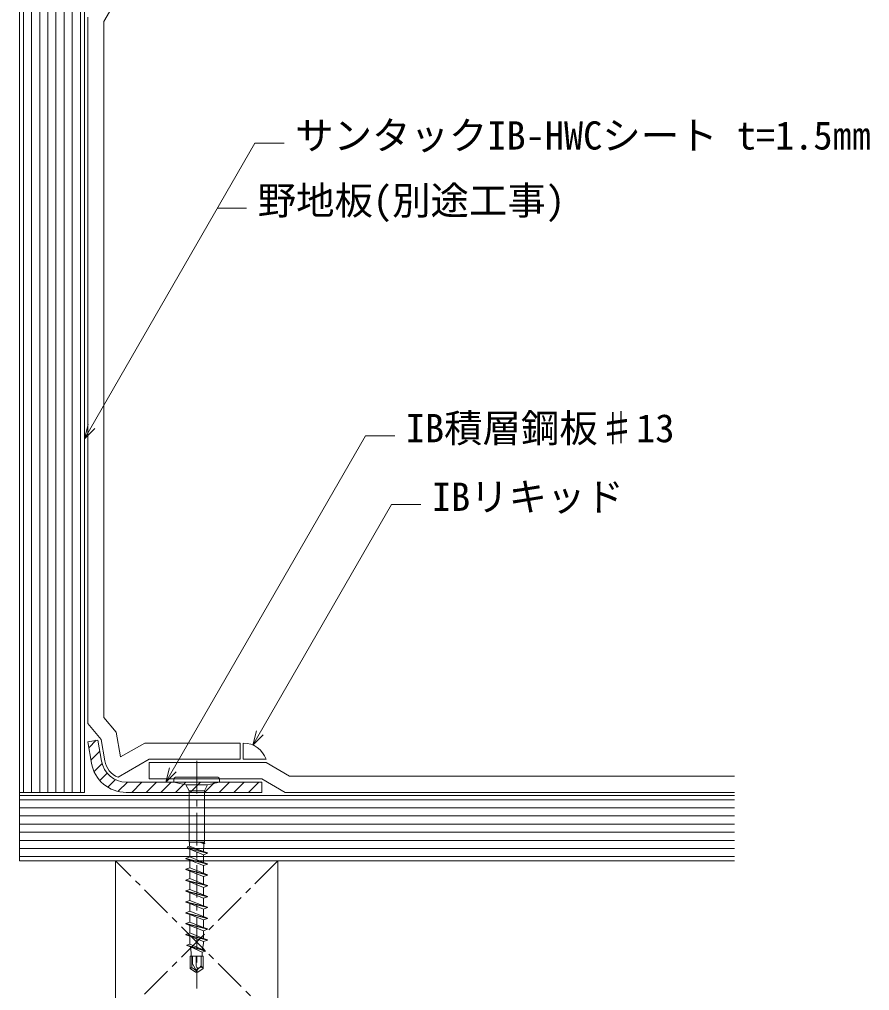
# Model space of a CAD drawing. Units: millimetres, scale not verified. Extents: x -630 to 630, y -446 to 446.
# Drawn here: x -78.5 to 183, y -295.3 to 3.3 of the extents above; entities that cross this region are included whole.
import ezdxf
from ezdxf.enums import TextEntityAlignment as Align

# ---------------------------------------------------------------- set-up
doc = ezdxf.new("R2010")
doc.units = ezdxf.units.MM
doc.header["$LTSCALE"] = 2
doc.linetypes.add('CHAIN1', pattern=[8, 5, -1, 1, -1])
for name, color, linetype, lineweight in [('0-0_躯体', 7, 'Continuous', 9), ('0-1_IBｼｰﾄ', 7, 'Continuous', 9), ('0-2_野地板', 2, 'Continuous', 9), ('0-3_IBリキッド', 7, 'Continuous', 9), ('0-4_部材(積層鋼板)', 4, 'Continuous', 9), ('0-5_中心線', 7, 'CHAIN1', 9), ('0-6_部材(ﾋﾞｽ類)', 7, 'Continuous', 9), ('0-7_寸法線', 7, 'Continuous', 9), ('0-8_文字', 5, 'Continuous', 9)]:
    doc.layers.add(name, color=color, linetype=linetype, lineweight=lineweight)
doc.styles.add('ＭＳ ゴシック', font='')
doc.styles.get('ＭＳ ゴシック').set_extended_font_data('MS Gothic')

msp = doc.modelspace()

# ---------------------------------------------------------------- linework, layer by layer
at = {"layer": '0-0_躯体'}
for p, q in [((-58.522, 165.66), (-58.522, -234.34)), ((-58.522, -234.34), (-78.522, -234.34)), ((-78.522, -235.34), (141.478, -235.34)), ((-78.522, -255.34), (141.478, -255.34))]:
    msp.add_line(p, q, dxfattribs=at)
msp.add_lwpolyline([(-58.522, 165.66), (-78.522, 165.66), (-78.522, -255.34)], dxfattribs=at)
msp.add_lwpolyline([(1.019, -305.34), (-48.981, -305.34), (-48.981, -255.34), (1.019, -255.34)], close=True, dxfattribs=at)
at = {"layer": '0-1_IBｼｰﾄ'}
for p, q in [((-46.418, 13.241), (-52.522, 2.668)), ((-57.522, 4.008), (-57.522, -213.169)), ((-52.522, 2.668), (-52.522, -211.35)), ((-48.727, -215.872), (-52.522, -211.35)), ((-47.39, -223.456), (-48.727, -215.872)), ((-47.39, -223.456), (-39.972, -219.174)), ((-39.972, -219.174), (-10.642, -219.174)), ((-10.642, -224.174), (-10.642, -219.174)), ((-48.167, -229.678), (-38.632, -224.174)), ((-38.632, -224.174), (-10.642, -224.174)), ((-2.642, -225.174), (4.575, -229.34)), ((4.575, -229.34), (141.478, -229.34)), ((-3.981, -230.174), (-38.632, -230.174)), ((-3.981, -230.174), (3.235, -234.34)), ((3.235, -234.34), (141.478, -234.34))]:
    msp.add_line(p, q, dxfattribs=at)
for points in [[(-52.263, -224.61), (-53.418, -218.06), (-57.522, -213.169)], [(-38.632, -230.174), (-38.632, -225.174), (-2.642, -225.174)]]:
    msp.add_lwpolyline(points, dxfattribs=at)
msp.add_arc((-45.632, -223.44), 6.733, 190, 247.88812, dxfattribs=at)
at = {"layer": '0-2_野地板'}
for p, q in [((-77.272, 165.66), (-77.272, -234.34)), ((-74.772, 165.66), (-74.772, -234.34)), ((-72.272, 165.66), (-72.272, -234.34)), ((-69.772, 165.66), (-69.772, -234.34)), ((-67.272, 165.66), (-67.272, -234.34)), ((-64.772, 165.66), (-64.772, -234.34)), ((-62.272, 165.66), (-62.272, -234.34)), ((-59.772, 165.66), (-59.772, -234.34)), ((-78.522, -236.59), (141.478, -236.59)), ((-78.522, -239.09), (141.478, -239.09)), ((-78.522, -241.59), (141.478, -241.59)), ((-78.522, -244.09), (141.478, -244.09)), ((-78.522, -246.59), (141.478, -246.59)), ((-78.522, -249.09), (141.478, -249.09)), ((-78.522, -251.59), (141.478, -251.59)), ((-78.522, -254.09), (141.478, -254.09))]:
    msp.add_line(p, q, dxfattribs=at)
at = {"layer": '0-3_IBリキッド'}
for q in [(-9.642, -219.174), (-2.642, -224.174)]:
    msp.add_line((-9.642, -224.174), q, dxfattribs=at)
msp.add_arc((-9.642, -226.574), 7.4, 18.92464, 90, dxfattribs=at)
at = {"layer": '0-4_部材(積層鋼板)'}
for p, q in [((-57.198, -220.618), (-54.901, -218.321)), ((-56.525, -224.435), (-53.792, -221.702)), ((-55.523, -227.923), (-53.065, -225.466)), ((-53.769, -230.66), (-51.539, -228.429)), ((-51.328, -232.708), (-48.993, -230.374)), ((-48.139, -234.01), (-45.303, -231.174)), ((-43.979, -234.34), (-40.813, -231.174)), ((-39.489, -234.34), (-36.323, -231.174)), ((-34.999, -234.34), (-31.833, -231.174)), ((-30.509, -234.34), (-27.342, -231.174)), ((-21.529, -234.34), (-18.362, -231.174)), ((-17.039, -234.34), (-13.872, -231.174)), ((-12.549, -234.34), (-9.382, -231.174)), ((-8.058, -234.34), (-4.892, -231.174)), ((-45.632, -234.34), (-23.981, -234.34))]:
    msp.add_line(p, q, dxfattribs=at)
for points in [[(-53.248, -224.783), (-54.403, -218.233), (-57.522, -218.783), (-56.367, -225.333)], [(-23.981, -234.34), (-23.981, -231.174), (-45.632, -231.174)], [(-26.019, -234.34), (-23.981, -232.303), (-22.852, -231.174)]]:
    msp.add_lwpolyline(points, dxfattribs=at)
at = {"layer": '0-4_部材(積層鋼板)', "color": 7}
for points in [[(-53.248, -224.783), (-54.403, -218.233), (-57.522, -218.783), (-56.367, -225.333)], [(-45.632, -234.34), (-3.981, -234.34), (-3.981, -231.174), (-45.632, -231.174)]]:
    msp.add_lwpolyline(points, dxfattribs=at)
at = {"layer": '0-4_部材(積層鋼板)'}
msp.add_lwpolyline([(-3.981, -234.34), (-3.981, -231.174), (-23.981, -231.174), (-23.981, -234.34)], close=True, dxfattribs=at)
for radius in [10.9, 7.733]:
    msp.add_arc((-45.632, -223.44), radius, 190, 270, dxfattribs=at)
at = {"layer": '0-4_部材(積層鋼板)', "color": 7}
for radius in [10.9, 7.733]:
    msp.add_arc((-45.632, -223.44), radius, 190, 270, dxfattribs=at)
at = {"layer": '0-5_中心線'}
for p, q in [((-23.981, -224.674), (-23.981, -294.674)), ((1.019, -255.34), (-48.981, -305.34)), ((1.019, -305.34), (-48.981, -255.34))]:
    msp.add_line(p, q, dxfattribs=at)
at = {"layer": '0-6_部材(ﾋﾞｽ類)'}
for p, q in [((-30.481, -229.674), (-17.481, -229.674)), ((-30.981, -231.174), (-30.981, -230.174)), ((-30.981, -231.174), (-16.981, -231.174)), ((-27.331, -231.974), (-30.981, -231.174)), ((-27.331, -231.974), (-20.631, -231.974)), ((-27.331, -231.974), (-26.341, -233.874)), ((-20.631, -231.974), (-21.621, -233.874)), ((-20.631, -231.974), (-16.981, -231.174)), ((-16.981, -231.174), (-16.981, -230.174)), ((-26.341, -233.874), (-21.621, -233.874)), ((-26.341, -233.874), (-26.341, -249.674)), ((-21.621, -233.874), (-21.621, -249.674)), ((-26.341, -249.674), (-21.621, -249.674)), ((-26.198, -249.674), (-26.156, -250.866)), ((-23.016, -249.674), (-21.781, -250.142)), ((-22.595, -249.674), (-21.512, -250.044)), ((-21.781, -250.142), (-21.864, -252.515)), ((-21.512, -250.044), (-21.781, -250.142)), ((-21.512, -250.044), (-21.621, -249.674)), ((-26.898, -251.551), (-26.76, -251.086)), ((-26.898, -251.551), (-26.123, -251.834)), ((-26.898, -251.551), (-20.631, -253.064)), ((-26.76, -251.086), (-26.156, -250.866)), ((-26.76, -251.086), (-20.631, -252.964)), ((-26.156, -250.866), (-21.864, -252.515)), ((-26.081, -253.014), (-26.123, -251.834)), ((-26.123, -251.834), (-21.881, -253.519)), ((-26.081, -253.014), (-26.081, -254.179)), ((-20.631, -253.064), (-21.881, -253.519)), ((-21.881, -253.519), (-21.881, -255.849)), ((-20.631, -252.964), (-21.864, -252.515)), ((-20.631, -253.064), (-20.631, -252.964)), ((-27.331, -254.634), (-26.081, -254.179)), ((-27.331, -254.734), (-26.081, -255.189)), ((-27.331, -254.734), (-20.631, -256.404)), ((-26.081, -254.179), (-21.881, -255.849)), ((-26.081, -255.189), (-26.081, -257.519)), ((-26.081, -255.189), (-21.881, -256.859)), ((-20.631, -256.304), (-21.881, -255.849)), ((-20.631, -256.404), (-21.881, -256.859)), ((-20.631, -256.404), (-20.631, -256.304)), ((-27.331, -257.974), (-26.081, -257.519)), ((-27.331, -258.074), (-26.081, -258.529)), ((-27.331, -258.074), (-20.631, -259.744)), ((-26.081, -257.519), (-21.881, -259.189)), ((-26.081, -258.529), (-26.081, -260.859)), ((-26.081, -258.529), (-21.881, -260.199)), ((-21.881, -256.859), (-21.881, -259.189)), ((-20.631, -259.644), (-21.881, -259.189)), ((-20.631, -259.744), (-21.881, -260.199)), ((-20.631, -259.744), (-20.631, -259.644)), ((-27.331, -261.314), (-26.081, -260.859)), ((-27.331, -261.414), (-26.081, -261.869)), ((-27.331, -261.414), (-20.631, -263.084)), ((-26.081, -260.859), (-21.881, -262.529)), ((-26.081, -261.869), (-26.081, -264.199)), ((-26.081, -261.869), (-21.881, -263.539)), ((-21.881, -260.199), (-21.881, -262.529)), ((-20.631, -262.984), (-21.881, -262.529)), ((-27.331, -264.654), (-26.081, -264.199)), ((-27.331, -264.754), (-26.081, -265.209)), ((-27.331, -264.754), (-20.631, -266.424)), ((-26.081, -264.199), (-21.881, -265.869)), ((-26.081, -265.209), (-26.081, -267.539)), ((-26.081, -265.209), (-21.881, -266.879)), ((-20.631, -263.084), (-21.881, -263.539)), ((-21.881, -263.539), (-21.881, -265.869)), ((-20.631, -263.084), (-20.631, -262.984)), ((-27.331, -267.994), (-26.081, -267.539)), ((-27.331, -268.094), (-26.081, -268.549)), ((-27.331, -268.094), (-20.631, -269.764)), ((-26.081, -267.539), (-21.881, -269.209)), ((-26.081, -268.549), (-26.081, -270.879)), ((-26.081, -268.549), (-21.881, -270.219)), ((-20.631, -266.324), (-21.881, -265.869)), ((-20.631, -266.424), (-21.881, -266.879)), ((-21.881, -266.879), (-21.881, -269.209)), ((-20.631, -266.424), (-20.631, -266.324)), ((-27.331, -271.334), (-26.081, -270.879)), ((-27.331, -271.434), (-26.081, -271.889)), ((-27.331, -271.434), (-20.631, -273.104)), ((-26.081, -270.879), (-21.881, -272.549)), ((-20.631, -269.664), (-21.881, -269.209)), ((-20.631, -269.764), (-21.881, -270.219)), ((-21.881, -270.219), (-21.881, -272.549)), ((-20.631, -269.764), (-20.631, -269.664)), ((-27.331, -274.674), (-26.081, -274.219)), ((-26.081, -271.889), (-26.081, -274.219)), ((-26.081, -271.889), (-21.881, -273.559)), ((-26.081, -274.219), (-21.881, -275.889)), ((-20.631, -273.004), (-21.881, -272.549)), ((-20.631, -273.104), (-21.881, -273.559)), ((-21.881, -273.559), (-21.881, -275.889)), ((-20.631, -273.104), (-20.631, -273.004)), ((-27.331, -274.774), (-26.081, -275.229)), ((-27.331, -274.774), (-20.631, -276.444)), ((-27.331, -278.014), (-26.081, -277.559)), ((-26.081, -275.229), (-26.081, -277.559)), ((-26.081, -275.229), (-21.881, -276.899)), ((-26.081, -277.559), (-21.881, -279.229)), ((-20.631, -276.344), (-21.881, -275.889)), ((-20.631, -276.444), (-21.881, -276.899)), ((-21.881, -276.899), (-21.881, -279.229)), ((-20.631, -276.444), (-20.631, -276.344)), ((-27.331, -278.114), (-26.081, -278.569)), ((-27.331, -278.114), (-20.631, -279.784)), ((-26.081, -278.569), (-26.081, -280.674)), ((-26.081, -278.569), (-21.881, -280.239)), ((-26.081, -280.674), (-26.039, -280.994)), ((-21.881, -280.674), (-22.15, -282.689)), ((-20.631, -279.684), (-21.881, -279.229)), ((-20.631, -279.784), (-21.881, -280.239)), ((-21.881, -280.674), (-21.881, -280.239)), ((-20.631, -279.784), (-20.631, -279.684)), ((-27.026, -281.354), (-26.039, -280.994)), ((-27.026, -281.454), (-25.924, -281.855)), ((-27.026, -281.454), (-21.231, -283.124)), ((-26.039, -280.994), (-22.15, -282.689)), ((-25.924, -281.855), (-25.681, -283.674)), ((-25.924, -281.855), (-22.258, -283.497)), ((-25.681, -283.674), (-25.681, -284.674)), ((-22.258, -283.497), (-22.281, -283.674)), ((-22.281, -283.674), (-22.281, -284.674)), ((-21.231, -283.124), (-22.258, -283.497)), ((-21.231, -283.024), (-22.15, -282.689)), ((-21.231, -283.124), (-21.231, -283.024)), ((-21.991, -284.674), (-25.971, -284.674)), ((-25.971, -284.674), (-25.971, -288.453)), ((-25.471, -288.193), (-25.471, -284.674)), ((-25.271, -287.093), (-25.271, -284.674)), ((-24.171, -287.739), (-24.171, -284.674)), ((-22.591, -287.273), (-22.591, -284.674)), ((-21.991, -288.453), (-21.991, -284.674)), ((-25.471, -288.193), (-25.971, -288.453)), ((-25.971, -288.453), (-24.342, -289.594)), ((-25.471, -288.193), (-24.07, -289.174)), ((-24.07, -289.174), (-25.271, -287.093)), ((-24.07, -289.174), (-24.342, -289.594)), ((-23.918, -288.177), (-24.171, -287.739)), ((-23.813, -289.147), (-23.981, -289.674)), ((-23.981, -289.674), (-23.621, -289.594)), ((-21.991, -288.453), (-23.621, -289.594)), ((-23.102, -288.254), (-23.215, -288.333)), ((-22.135, -288.32), (-21.991, -288.453))]:
    msp.add_line(p, q, dxfattribs=at)
for points in [[(-27.331, -254.734), (-27.331, -254.634), (-20.631, -256.304)], [(-27.331, -258.074), (-27.331, -257.974), (-20.631, -259.644)], [(-27.331, -261.414), (-27.331, -261.314), (-20.631, -262.984)], [(-27.331, -264.754), (-27.331, -264.654), (-20.631, -266.324)], [(-27.331, -268.094), (-27.331, -267.994), (-20.631, -269.664)], [(-27.331, -271.434), (-27.331, -271.334), (-20.631, -273.004)], [(-27.331, -274.774), (-27.331, -274.674), (-20.631, -276.344)], [(-27.331, -278.114), (-27.331, -278.014), (-20.631, -279.684)], [(-27.026, -281.454), (-27.026, -281.354), (-21.231, -283.024)], [(-24.07, -289.174), (-23.981, -289.674), (-24.342, -289.594)]]:
    msp.add_lwpolyline(points, dxfattribs=at)
for centre, radius, start, end in [((-30.481, -230.174), 0.5, 90, 180), ((-17.481, -230.174), 0.5, 0, 90), ((-24.963, -288.78), 1.206, 342.32771, 30), ((-23.495, -287.933), 0.488, 210, 305), ((-22.31, -289.625), 1.577, 125, 162.32771), ((-22.659, -288.886), 0.772, 47.15433, 125), ((-23.788, -287.273), 1.197, 305, 0), ((-21.164, -287.273), 1.428, 180, 227.15433)]:
    msp.add_arc(centre, radius, start, end, dxfattribs=at)
at = {"layer": '0-7_寸法線'}
for p, q in [((-17.616, -54.729), (-8.616, -54.729)), ((-33.503, -231.174), (27.95, -124.732)), ((27.95, -124.732), (36.95, -124.732)), ((-6.72, -219.775), (35.972, -145.83)), ((35.972, -145.83), (44.972, -145.83))]:
    msp.add_line(p, q, dxfattribs=at)
for points in [[(-58.522, -125.581), (-6.068, -34.727), (2.932, -34.727)], [(-55.34, -122.399), (-58.522, -125.581), (-57.357, -121.234)], [(-3.538, -216.593), (-6.72, -219.775), (-5.555, -215.428)], [(-30.321, -227.992), (-33.503, -231.174), (-32.339, -226.827)]]:
    msp.add_lwpolyline(points, dxfattribs=at)

# ---------------------------------------------------------------- texts
at = {"layer": '0-8_文字', "color": 7, "style": 'ＭＳ ゴシック'}
for s, p in [('サンタックIB-HWCシート t=1.5㎜', (6.337, -39.271)), ('野地板(別途工事)', (-5.21, -59.273)), ('IB積層鋼板♯13', (40.356, -129.276)), ('IBリキッド', (48.378, -150.374))]:
    msp.add_text(s, height=8.666, dxfattribs=at).set_placement(p, align=Align.BOTTOM_LEFT)

doc.saveas('drawing.dxf')
